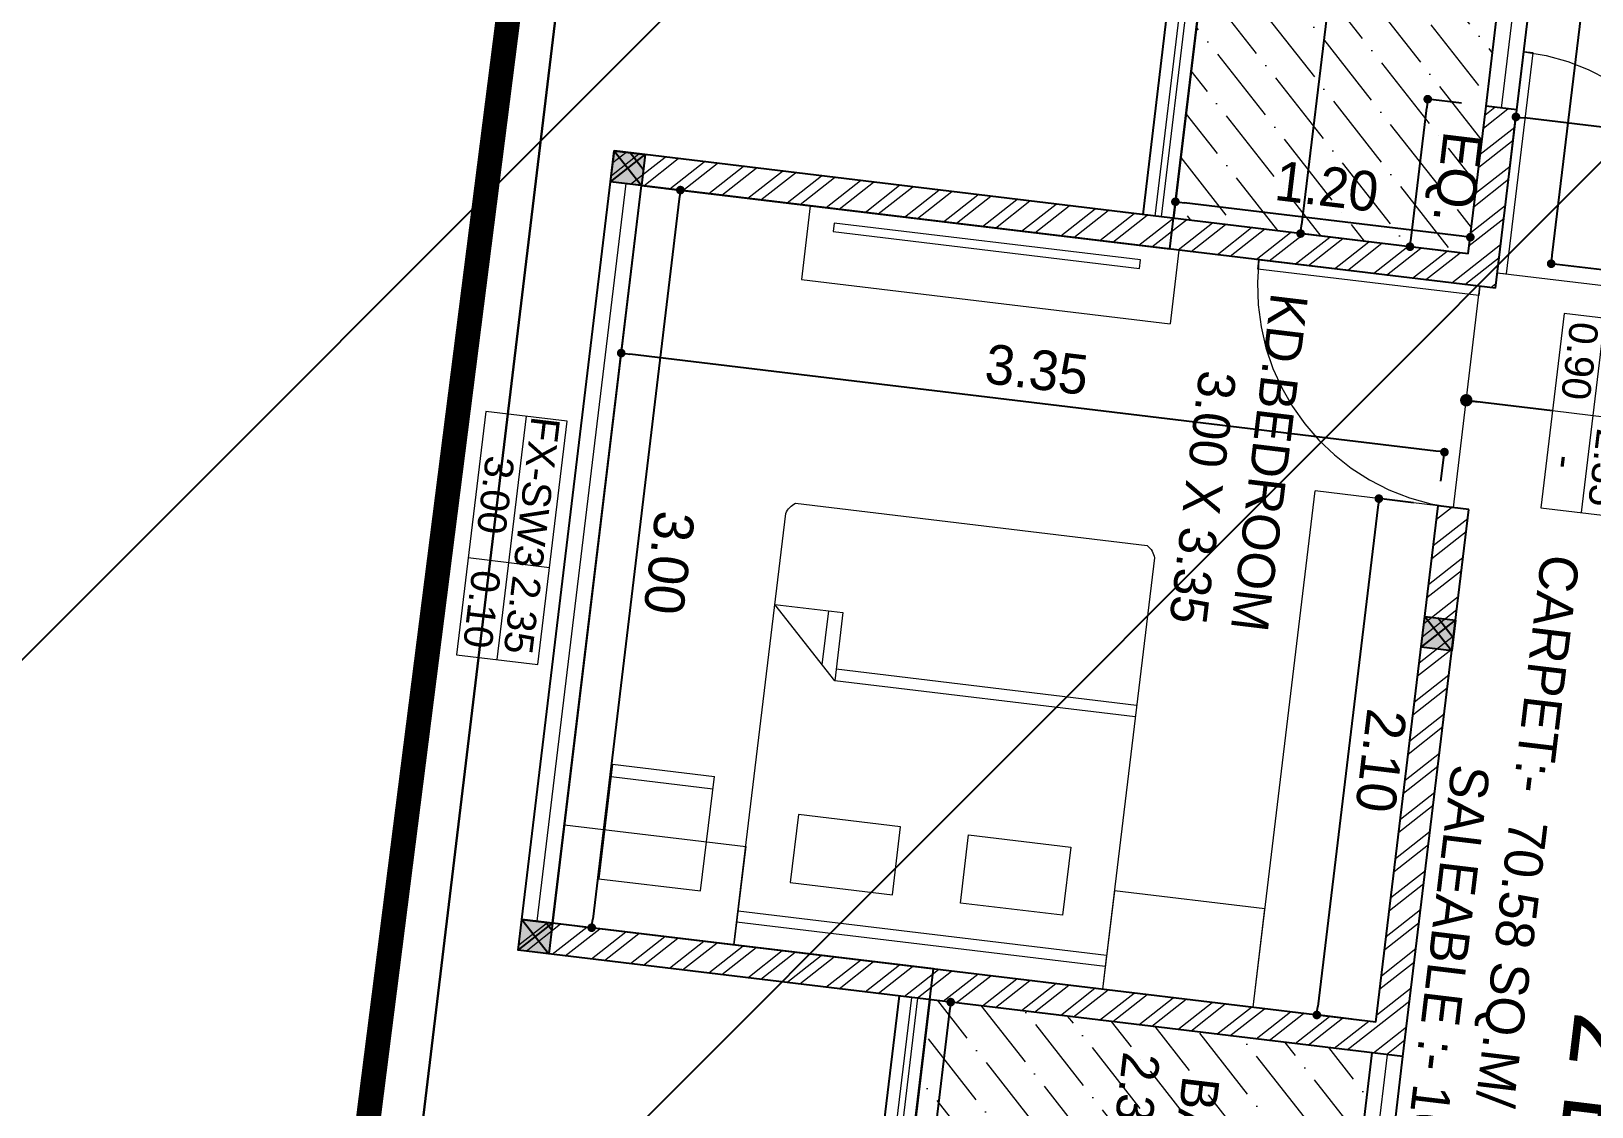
# Model space of a CAD drawing. Header units: metres. Extents: x 494 to 1845, y -666 to 1061.
# Drawn here: x 1753.4922 to 1753.7231, y 285.2574 to 285.4165 of the extents above; entities that cross this region are included whole.
import ezdxf
from ezdxf.enums import TextEntityAlignment as Align

# ---------------------------------------------------------------- set-up
doc = ezdxf.new("R2010")
doc.units = ezdxf.units.M
doc.header["$MEASUREMENT"] = 0
doc.linetypes.add('1', pattern=[0])
doc.linetypes.add('ACAD_ISO02W100', pattern=[15, 12, -3])
doc.layers.get('Defpoints').update_dxf_attribs({"color": 12})
for name, color, linetype in [('A-AREA', 1, 'Continuous'), ('COLUMN', 1, 'Continuous'), ('PLOT - SURVEY', 1, '1'), ('VDA-TEXT', 250, '1'), ('VDA-WALL BELOW', 8, 'Continuous'), ('VDA_ROOF', 250, 'Continuous'), ('WALL', 250, 'Continuous')]:
    doc.layers.add(name, color=color, linetype=linetype)
for name, color, linetype, lineweight in [('A-Wall Hatch', 8, 'Continuous', 9), ('DIMENSION', 8, 'Continuous', 5), ('VDA-DOOR', 23, 'Continuous', 5), ('VDA-DW TAGS', 4, 'Continuous', 9), ('VDA-FURNITURE', 8, 'Continuous', 13), ('VDA-HATCH', 8, 'Continuous', 9), ('VDA-RAILING', 25, 'Continuous', 5), ('VDA-SLIDING DOOR', 4, 'Continuous', 9), ('VDA-WALL', 250, 'Continuous', 25), ('VDA_FURNITURE', 8, 'Continuous', 13)]:
    doc.layers.add(name, color=color, linetype=linetype, lineweight=lineweight)
doc.styles.add('arial', font='arial.ttf', dxfattribs={"height": 0.3})
doc.styles.add('RS', font='GOTHIC.TTF')
doc.styles.get("Standard").update_dxf_attribs({"font": 'arial.ttf'})
doc.dimstyles.new('SMALL-1', dxfattribs={"dimtxt": 0.16, "dimasz": 0.035, "dimexe": 0, "dimexo": 0.1, "dimgap": 0.05, "dimtad": 1, "dimzin": 0, "dimdsep": 46, "dimtxsty": 'RS', "dimblk": 'DOT', "dimcen": 2.5, "dimclrd": 256, "dimclre": 256, "dimclrt": 5, "dimadec": 0, "dimazin": 0, "dimtfac": 1, "dimtdec": 3, "dimtofl": 0, "dimtmove": 0, "dimatfit": 3, "dimfxl": 0, "dimtolj": 1, "dimtzin": 0, "dimarcsym": 0})
pattern_1 = [(45, (1152.758408798573, 282.9493043231583), (-0.1104854345604985, 0.1104854345604985), [])]

# ---------------------------------------------------------------- blocks, each defined once
blk = doc.blocks.new('6555kkm')
at = {"lineweight": 30}
h = blk.add_hatch(color=5, dxfattribs=at)
h.dxf.hatch_style = 1
h.paths.add_polyline_path([(1152.883408798573, 282.9493043231583), (1152.758408798573, 282.9493043231583), (1152.758408798573, 283.0743043231584), (1152.883408798573, 283.0743043231584)])
h = blk.add_hatch()
h.set_pattern_fill('ANSI31', color=5, scale=1.250000000001137)
h.set_pattern_definition(pattern_1)
h.paths.add_polyline_path([(1152.758408798573, 283.0743043231584), (1152.883408798573, 283.0743043231584), (1152.883408798573, 282.9493043231583), (1152.758408798573, 282.9493043231583)])
h = blk.add_hatch()
h.set_pattern_fill('ANSI31', color=5, scale=1.250000000001137)
h.set_pattern_definition(pattern_1)
h.paths.add_polyline_path([(1152.758408798573, 283.0743043231584), (1152.883408798573, 283.0743043231584), (1152.883408798573, 282.9493043231583), (1152.758408798573, 282.9493043231583)])
at = {"layer": 'COLUMN', "color": 5, "lineweight": 25}
for p, q in [((1152.758408798573, 282.9493043231583), (1152.883408798573, 283.0743043231584)), ((1152.883408798573, 282.9493043231583), (1152.758408798573, 283.0743043231584))]:
    blk.add_line(p, q, dxfattribs=at)
blk.add_lwpolyline([(1152.758408798573, 283.0743043231584), (1152.883408798573, 283.0743043231584), (1152.883408798573, 282.9493043231583), (1152.758408798573, 282.9493043231583)], close=True, dxfattribs=at)
blk = doc.blocks.new('zw$417C')
at = {"layer": 'COLUMN', "color": 8, "lineweight": 30}
for p in [(-1107.771030042976, -279.4117172354885, 9.3148006903752e-06), (-1109.246034684686, -282.8868043231284), (-1106.120678797663, -282.8868043231282)]:
    blk.add_blockref('6555kkm', p, dxfattribs=at)
blk = doc.blocks.new('DFSDFASDFASD')
at = {"layer": 'VDA_ROOF', "color": 5, "lineweight": 30, "ltscale": 4}
blk.add_lwpolyline([(43.72001114071099, 7.876165156727097), (16.86561930178232, 4.449999999999932), (-16.84999999999991, 4.449999999999932), (-16.84999999999991, -6.375000000000114), (7.450000000000273, -6.375000000000114), (7.450000000000273, -7.275000000000091), (43.72001114071099, -7.275000000000091), (43.72001114071099, -3.799912912925208), (45.04501133847248, -3.799912912896389), (45.04501133847248, 0.8250953790992526), (43.72001114071099, 0.8250953790992526)], close=True, dxfattribs=at)
blk = doc.blocks.new('zw$DE63')
at = {"layer": 'VDA-FURNITURE', "extrusion": (-1.507989483803639e-06, 1.204778851980319e-06, 0.9999999999981374)}
for p, q in [((0, 1.465385175775737), (1.737475395202637e-05, 0.03461594507098198)), ((1.799999579787254, 1.500022419262677), (0.04615342523902655, 1.500001120846719)), ((0.6923106350004673, 1.223085890640505), (0.4153841948136687, 1.500005604699254)), ((0.4153841948136687, 1.500005604699254), (0.4153875578194857, 1.223082527751103)), ((1.799999579787254, 1.500022419262677), (1.661538041196764, 1.500020737759769)), ((1.661538041196764, 1.500020737759769), (1.661556256935, 2.073787618428469e-05)), ((1.707710103131831, 2.129829954355955e-05), (1.707691887393594, 1.500021298183128)), ((1.800017794594169, 2.241926267743111e-05), (1.799999579787254, 1.500022419262677)), ((1.800017794594169, 2.241926267743111e-05), (1.799999579787254, 1.500022419262677)), ((0.6346176266670227, 1.280777497799136), (0.4153868574649096, 1.280774835497141)), ((1.246155807748437, 1.303861847263761), (1.523078884929419, 1.303865210153162)), ((1.246160851791501, 0.8884772319579497), (1.246155807748437, 1.303861847263761)), ((1.523078884929419, 1.303865210153162), (1.523083928972483, 0.8884805948473513)), ((0.4153875578194857, 1.223082527751103), (0.6923106350004673, 1.223085890640505)), ((0.646171641536057, 8.407281711697578e-06), (0.646156788803637, 1.223085330217145)), ((0.6923254877328873, 8.967705070972443e-06), (0.6923106350004673, 1.223085890640505)), ((1.523083928972483, 0.8884805948473513), (1.246160851791501, 0.8884772319579497)), ((1.5230872919783, 0.6115575178992003), (1.246164214797318, 0.6115541550097987)), ((1.246164214797318, 0.6115541550097987), (1.246169258840382, 0.1961695397039875)), ((1.523092336021364, 0.1961729025933892), (1.5230872919783, 0.6115575178992003)), ((1.246169258840382, 0.1961695397039875), (1.523092336021364, 0.1961729025933892)), ((0.04617164097726345, 1.120963133871555e-06), (1.800017794594169, 2.241926267743111e-05)), ((1.661556256935, 2.073787618428469e-05), (1.800017794594169, 2.241926267743111e-05))]:
    blk.add_line(p, q, dxfattribs=at)
at = {"layer": 'VDA-FURNITURE'}
for centre, start, end in [((0.0650025608483702, 1.426793432219711), 104.438611504063, 149.3025759873148), ((0.0650025608483702, 0.07320768862700788), 210.6974240127036, 255.5613884959456)]:
    blk.add_arc(centre, 0.07559534104429093, start, end, dxfattribs=at)
blk = doc.blocks.new('DFV')
at = {"layer": 'VDA_FURNITURE'}
for p, q in [((164.9829837693537, 153.5324947516458), (164.9828625957156, 153.0667231603841)), ((164.9829837694301, 153.5324947516458), (165.3970029616461, 153.5323870416398)), ((165.3968817879353, 153.0666154504254), (165.3970029616461, 153.5323870416398)), ((165.3969894979086, 153.4806346426051), (164.9829703056998, 153.4807423525929)), ((164.9828625957156, 153.0667231603841), (165.3968817879353, 153.0666154504254))]:
    blk.add_line(p, q, dxfattribs=at)
blk = doc.blocks.new('_Dot')
at = {"color": 0, "linetype": 'ByBlock', "lineweight": -2}
blk.add_line((-0.5, 0), (-1, 0), dxfattribs=at)
at = {"color": 0, "linetype": 'ByBlock', "const_width": 0.5}
blk.add_lwpolyline([(-0.25, 0, 1), (0.25, 0, 1)], format="xyb", close=True, dxfattribs=at)
blk = doc.blocks.new('*D412')
at = {"layer": 'Defpoints', "color": 0, "transparency": 16777216}
for p in [(1.81503673610132, -1.580828684596781), (1.243526508736977, -5.355828684596759), (1.81503673610132, -5.355828684596759)]:
    blk.add_point(p, dxfattribs=at)
at = {"layer": 'DIMENSION', "lineweight": -2, "transparency": 16777216}
for p, q in [((1.543526508736977, -1.580828684596781), (1.243526508736977, -1.580828684596781)), ((1.243526508736977, -1.615828684596781), (1.243526508736977, -5.320828684596759)), ((1.543526508736977, -5.355828684596759), (1.243526508736977, -5.355828684596759))]:
    blk.add_line(p, q, dxfattribs=at)
at = {"layer": 'DIMENSION', "lineweight": -2, "transparency": 16777216, "xscale": 0.035, "yscale": 0.035, "zscale": 0.035}
for p, rotation in [((1.243526508736977, -1.580828684596781), 90), ((1.243526508736977, -5.355828684596759), 270)]:
    blk.add_blockref('_Dot', p, dxfattribs=dict(at, rotation=rotation))
at = {"layer": 'DIMENSION', "color": 5, "transparency": 16777216, "insert": (1.109502035589458, -3.46832868459677), "char_height": 0.16, "attachment_point": 5, "rotation": 90, "style": 'RS'}
blk.add_mtext('\\A1;3.78', dxfattribs=at)
blk = doc.blocks.new('*D413')
at = {"layer": 'Defpoints', "color": 0, "transparency": 16777216}
for p in [(-1.184967718885446, -4.455865128584321), (1.81503673610132, -4.455828684596781), (-1.184967718885446, -5.143579534033279)]:
    blk.add_point(p, dxfattribs=at)
at = {"layer": 'DIMENSION', "lineweight": -2, "transparency": 16777216}
for p, q in [((-1.184967718885446, -4.843579534033279), (-1.184967718885446, -5.143579534033279)), ((1.81503673610132, -4.843579534033279), (1.81503673610132, -5.143579534033279)), ((1.78003673610132, -5.143579534033279), (-1.149967718885446, -5.143579534033279))]:
    blk.add_line(p, q, dxfattribs=at)
at = {"layer": 'DIMENSION', "lineweight": -2, "transparency": 16777216, "xscale": 0.035, "yscale": 0.035, "zscale": 0.035, "rotation": 180}
blk.add_blockref('_Dot', (-1.184967718885446, -5.143579534033279), dxfattribs=at)
at = {"layer": 'DIMENSION', "lineweight": -2, "transparency": 16777216, "xscale": 0.035, "yscale": 0.035, "zscale": 0.035}
blk.add_blockref('_Dot', (1.81503673610132, -5.143579534033279), dxfattribs=at)
at = {"layer": 'DIMENSION', "color": 5, "transparency": 16777216, "insert": (0.3150345086079369, -5.00955506088576), "char_height": 0.16, "attachment_point": 5, "style": 'RS'}
blk.add_mtext('\\A1;3.00', dxfattribs=at)
blk = doc.blocks.new('0.9M D')
at = {"layer": 'VDA-DOOR'}
for p, q in [((1526.478352412193, 311.0275015007031), (1526.478352412193, 311.9268346103166)), ((1526.478352412193, 311.9268346103166), (1526.516324254587, 311.9268346103166)), ((1526.516324254587, 311.9268346103166), (1526.516324254587, 311.0275015007031)), ((1526.516324254587, 311.0275015007031), (1526.478352412193, 311.0275015007031))]:
    blk.add_line(p, q, dxfattribs=at)
at = {"layer": 'VDA-DOOR', "linetype": 'ACAD_ISO02W100', "ltscale": 0.01}
blk.add_arc((1526.478352412193, 311.9275017478761), 0.9000002472622035, 270, 359.9575286925724, dxfattribs=at)
blk = doc.blocks.new('*D421')
at = {"layer": 'Defpoints', "color": 0, "transparency": 16777216}
for p in [(1.215036736101319, -5.480828684596759), (1.81503673610132, -5.480828684596759), (1.215036736101319, -5.718193661676764)]:
    blk.add_point(p, dxfattribs=at)
at = {"layer": 'DIMENSION', "lineweight": -2, "transparency": 16777216}
for p, q in [((1.215036736101319, -5.580828684596758), (1.215036736101319, -5.718193661676764)), ((1.81503673610132, -5.580828684596758), (1.81503673610132, -5.718193661676764)), ((1.78003673610132, -5.718193661676764), (1.250036736101319, -5.718193661676764))]:
    blk.add_line(p, q, dxfattribs=at)
at = {"layer": 'DIMENSION', "lineweight": -2, "transparency": 16777216, "xscale": 0.035, "yscale": 0.035, "zscale": 0.035, "rotation": 180}
blk.add_blockref('_Dot', (1.215036736101319, -5.718193661676764), dxfattribs=at)
at = {"layer": 'DIMENSION', "lineweight": -2, "transparency": 16777216, "xscale": 0.035, "yscale": 0.035, "zscale": 0.035}
blk.add_blockref('_Dot', (1.81503673610132, -5.718193661676764), dxfattribs=at)
at = {"layer": 'DIMENSION', "color": 5, "transparency": 16777216, "insert": (1.51503673610132, -5.579872791520408), "char_height": 0.16, "attachment_point": 5, "style": 'RS'}
blk.add_mtext('\\A1;EQ.', dxfattribs=at)
blk = doc.blocks.new('*D422')
at = {"layer": 'Defpoints', "color": 0, "transparency": 16777216}
for p in [(-1.18496326389868, -5.480828684596759), (1.81503673610132, -5.480828684596759), (1.81503673610132, -6.163456224017978)]:
    blk.add_point(p, dxfattribs=at)
at = {"layer": 'DIMENSION', "lineweight": -2, "transparency": 16777216}
for p, q in [((-1.18496326389868, -5.863456224017978), (-1.18496326389868, -6.163456224017978)), ((1.81503673610132, -5.863456224017978), (1.81503673610132, -6.163456224017978)), ((-1.149963263898681, -6.163456224017978), (1.78003673610132, -6.163456224017978))]:
    blk.add_line(p, q, dxfattribs=at)
at = {"layer": 'DIMENSION', "lineweight": -2, "transparency": 16777216, "xscale": 0.035, "yscale": 0.035, "zscale": 0.035, "rotation": 180}
blk.add_blockref('_Dot', (-1.18496326389868, -6.163456224017978), dxfattribs=at)
at = {"layer": 'DIMENSION', "lineweight": -2, "transparency": 16777216, "xscale": 0.035, "yscale": 0.035, "zscale": 0.035}
blk.add_blockref('_Dot', (1.81503673610132, -6.163456224017978), dxfattribs=at)
at = {"layer": 'DIMENSION', "color": 5, "transparency": 16777216, "insert": (0.3150367361013195, -6.029431750870459), "char_height": 0.16, "attachment_point": 5, "style": 'RS'}
blk.add_mtext('\\A1;3.00', dxfattribs=at)
blk = doc.blocks.new('*D423')
at = {"layer": 'Defpoints', "color": 0, "transparency": 16777216}
for p in [(1.81503673610132, -5.480828684596759), (1.747930680508944, -6.680828684596747), (1.81503673610132, -6.680828684596747)]:
    blk.add_point(p, dxfattribs=at)
at = {"layer": 'DIMENSION', "lineweight": -2, "transparency": 16777216}
for p, q in [((1.747930680508944, -5.480828684596759), (1.747930680508944, -5.480828684596759)), ((1.747930680508944, -5.515828684596759), (1.747930680508944, -6.645828684596747)), ((1.747930680508944, -6.680828684596747), (1.747930680508944, -6.680828684596747))]:
    blk.add_line(p, q, dxfattribs=at)
at = {"layer": 'DIMENSION', "lineweight": -2, "transparency": 16777216, "xscale": 0.035, "yscale": 0.035, "zscale": 0.035}
for p, rotation in [((1.747930680508944, -5.480828684596759), 90), ((1.747930680508944, -6.680828684596747), 270)]:
    blk.add_blockref('_Dot', p, dxfattribs=dict(at, rotation=rotation))
at = {"layer": 'DIMENSION', "color": 5, "transparency": 16777216, "insert": (1.613906207361425, -6.080828684596753), "char_height": 0.16, "attachment_point": 5, "rotation": 90, "style": 'RS'}
blk.add_mtext('\\A1;1.20', dxfattribs=at)
blk = doc.blocks.new('*D425')
at = {"layer": 'Defpoints', "color": 0, "transparency": 16777216}
for p in [(4.940019178982766, -8.67213213459172), (1.94003673610132, -8.830828684596781), (4.940019178982766, -8.830957452219423)]:
    blk.add_point(p, dxfattribs=at)
at = {"layer": 'DIMENSION', "lineweight": -2, "transparency": 16777216}
for p, q in [((1.94003673610132, -8.730828684596782), (1.94003673610132, -8.67213213459172)), ((1.975036736101319, -8.67213213459172), (4.905019178982766, -8.67213213459172)), ((4.940019178982766, -8.730957452219423), (4.940019178982766, -8.67213213459172))]:
    blk.add_line(p, q, dxfattribs=at)
at = {"layer": 'DIMENSION', "lineweight": -2, "transparency": 16777216, "xscale": 0.035, "yscale": 0.035, "zscale": 0.035, "rotation": 180}
blk.add_blockref('_Dot', (1.94003673610132, -8.67213213459172), dxfattribs=at)
at = {"layer": 'DIMENSION', "lineweight": -2, "transparency": 16777216, "xscale": 0.035, "yscale": 0.035, "zscale": 0.035}
blk.add_blockref('_Dot', (4.940019178982766, -8.67213213459172), dxfattribs=at)
at = {"layer": 'DIMENSION', "color": 5, "transparency": 16777216, "insert": (3.440027957542043, -8.5381076614442), "char_height": 0.16, "attachment_point": 5, "style": 'RS'}
blk.add_mtext('\\A1;3.00', dxfattribs=at)
blk = doc.blocks.new('*D426')
at = {"layer": 'Defpoints', "color": 0, "transparency": 16777216}
for p in [(2.840036735527974, -5.480843098941818), (4.94003673610132, -5.480843098941818), (4.94003673610132, -5.721494828550931)]:
    blk.add_point(p, dxfattribs=at)
at = {"layer": 'DIMENSION', "lineweight": -2, "transparency": 16777216}
for p, q in [((2.840036735527974, -5.580843098941818), (2.840036735527974, -5.721494828550931)), ((4.94003673610132, -5.580843098941818), (4.94003673610132, -5.721494828550931)), ((2.875036735527974, -5.721494828550931), (4.905036736101319, -5.721494828550931))]:
    blk.add_line(p, q, dxfattribs=at)
at = {"layer": 'DIMENSION', "lineweight": -2, "transparency": 16777216, "xscale": 0.035, "yscale": 0.035, "zscale": 0.035, "rotation": 180}
blk.add_blockref('_Dot', (2.840036735527974, -5.721494828550931), dxfattribs=at)
at = {"layer": 'DIMENSION', "lineweight": -2, "transparency": 16777216, "xscale": 0.035, "yscale": 0.035, "zscale": 0.035}
blk.add_blockref('_Dot', (4.94003673610132, -5.721494828550931), dxfattribs=at)
at = {"layer": 'DIMENSION', "color": 5, "transparency": 16777216, "insert": (3.890036735814647, -5.587470355403412), "char_height": 0.16, "attachment_point": 5, "style": 'RS'}
blk.add_mtext('\\A1;2.10', dxfattribs=at)
blk = doc.blocks.new('*D427')
at = {"layer": 'Defpoints', "color": 0, "transparency": 16777216}
for p in [(2.84003673610141, -5.480828684596759), (2.621980084831876, -8.830828684596781), (2.84003673610141, -8.830828684596781)]:
    blk.add_point(p, dxfattribs=at)
at = {"layer": 'DIMENSION', "lineweight": -2, "transparency": 16777216}
for p, q in [((2.74003673610141, -5.480828684596759), (2.621980084831876, -5.480828684596759)), ((2.621980084831876, -5.515828684596759), (2.621980084831876, -8.795828684596781)), ((2.74003673610141, -8.830828684596781), (2.621980084831876, -8.830828684596781))]:
    blk.add_line(p, q, dxfattribs=at)
at = {"layer": 'DIMENSION', "lineweight": -2, "transparency": 16777216, "xscale": 0.035, "yscale": 0.035, "zscale": 0.035}
for p, rotation in [((2.621980084831876, -5.480828684596759), 90), ((2.621980084831876, -8.830828684596781), 270)]:
    blk.add_blockref('_Dot', p, dxfattribs=dict(at, rotation=rotation))
at = {"layer": 'DIMENSION', "color": 5, "transparency": 16777216, "insert": (2.487955611684357, -7.15582868459677), "char_height": 0.16, "attachment_point": 5, "rotation": 90, "style": 'RS'}
blk.add_mtext('\\A1;3.35', dxfattribs=at)
blk = doc.blocks.new('*D428')
at = {"layer": 'Defpoints', "color": 0, "transparency": 16777216}
for p in [(7.365036736101274, -7.196237975733482), (5.06503673610132, -7.28082868459677), (7.365036736101274, -7.28082868459677)]:
    blk.add_point(p, dxfattribs=at)
at = {"layer": 'DIMENSION', "lineweight": -2, "transparency": 16777216}
for p, q in [((5.06503673610132, -7.196237975733482), (5.06503673610132, -7.196237975733482)), ((5.10003673610132, -7.196237975733482), (7.330036736101274, -7.196237975733482)), ((7.365036736101274, -7.196237975733482), (7.365036736101274, -7.196237975733482))]:
    blk.add_line(p, q, dxfattribs=at)
at = {"layer": 'DIMENSION', "lineweight": -2, "transparency": 16777216, "xscale": 0.035, "yscale": 0.035, "zscale": 0.035, "rotation": 180}
blk.add_blockref('_Dot', (5.06503673610132, -7.196237975733482), dxfattribs=at)
at = {"layer": 'DIMENSION', "lineweight": -2, "transparency": 16777216, "xscale": 0.035, "yscale": 0.035, "zscale": 0.035}
blk.add_blockref('_Dot', (7.365036736101274, -7.196237975733482), dxfattribs=at)
at = {"layer": 'DIMENSION', "color": 5, "transparency": 16777216, "insert": (6.215036736101297, -7.062213502585963), "char_height": 0.16, "attachment_point": 5, "style": 'RS'}
blk.add_mtext('\\A1;2.30', dxfattribs=at)
blk = doc.blocks.new('FX SW3')
at = {"layer": 'VDA-DW TAGS'}
for p, q in [((1527.985930504444, 314.01549259741), (1527.985930504444, 314.3463671871402)), ((1528.380670708196, 314.1809298922751), (1527.391058199413, 314.1809298922751))]:
    blk.add_line(p, q, dxfattribs=at)
blk.add_lwpolyline([(1528.380670708196, 314.3463671871402), (1527.391058199413, 314.3463671871402), (1527.391058199413, 314.01549259741), (1528.380670708196, 314.01549259741)], close=True, dxfattribs=at)
at = {"layer": 'VDA-DW TAGS', "char_height": 0.1159809851405905, "attachment_point": 8, "style": 'arial'}
for s, insert, width in [('FX-SW3', (1527.691298028591, 314.2004444817844), 0.2822932409837917), ('2.35', (1528.19004689723, 314.2015913116672), 0.2822932409837917), ('3.00', (1527.721995193992, 314.0361540168021), 0.275840167237977), ('0.10', (1528.186144746148, 314.0361540168021), 0.3661736348513708)]:
    blk.add_mtext(s, dxfattribs=dict(at, insert=insert, width=width))
blk = doc.blocks.new('D2 F')
at = {"layer": 'VDA-DW TAGS'}
for p, q in [((1526.931973292432, 317.9785229997766), (1526.931973292432, 318.3093975895068)), ((1527.326713496184, 318.1439602946417), (1526.536973292432, 318.1439602946417))]:
    blk.add_line(p, q, dxfattribs=at)
blk.add_lwpolyline([(1527.326713496184, 318.3093975895068), (1526.536973292432, 318.3093975895068), (1526.536973292432, 317.9785229997766), (1527.326713496184, 317.9785229997766)], close=True, dxfattribs=at)
at = {"layer": 'VDA-DW TAGS', "char_height": 0.1159809851405905, "attachment_point": 8, "style": 'arial'}
for s, insert, width in [('D2', (1526.729266800857, 318.1646217140338), 0.2822932409837917), ('2.35', (1527.136089685218, 318.1646217140338), 0.2822932409837917), ('0.90', (1526.719750490626, 318.0048427286442), 0.275840167237977), ('-', (1527.132187534136, 317.9991844191687), 0.3661736348513708)]:
    blk.add_mtext(s, dxfattribs=dict(at, insert=insert, width=width))
blk = doc.blocks.new('AFDADSFADSF')
at = {"layer": 'A-Wall Hatch', "ltscale": 0.1}
h = blk.add_hatch(dxfattribs=at)
h.set_pattern_fill('ANSI32', color=256, scale=0.3, angle=270)
h.set_pattern_definition([(315, (5.06503673610132, -8.955828684596781), (0.07954951288348662, 0.07954951288348659), []), (315, (5.06503673610132, -9.008861693096776), (0.07954951288348662, 0.07954951288348659), [])])
h.paths.add_polyline_path([(3.290036736101229, 0.6441713154032414), (3.415036736101229, 0.6441713154032414), (3.415036736101229, 1.544171315403275), (6.765036736101365, 1.544171315403275), (6.765036736101365, -1.880828684596736), (5.515036736101365, -1.880828684596736), (5.515036736101365, -2.005828684596736), (7.240036736101274, -2.005828684596736), (7.240036736101274, -1.880828684596736), (6.890036736101365, -1.880828684596736), (6.890036736101365, -0.5308286845967132), (7.240036736101274, -0.5308286845967132), (7.240036736101274, -0.4058286845967132), (6.890036736101365, -0.4058286845967132), (6.890036736101365, 1.669171315403275), (3.290036736101229, 1.669171315403275)])
h.paths.add_polyline_path([(-1.30996326389868, -6.805828684596747), (-1.18496326389868, -6.805828684596747), (-1.184963263898683, 0.9441713154031959), (0.1650367361012286, 0.9441713154031959), (0.1650367361012286, -0.005828684596792755), (0.2900367361012286, -0.005828684596792755), (0.2900367361012286, 1.069171315403196), (-1.30996326389868, 1.069171315403196)])
h.paths.add_polyline_path([(-0.4349632638986805, -1.580828684596781), (1.81503673610132, -1.580828684596781), (1.81503673610132, -4.455828684596781), (1.94003673610132, -4.455828684596781), (1.94003673610132, -1.580828684596781), (2.31503673610132, -1.580828684596781), (2.31503673610132, -1.455828684596781), (0.2900367361012286, -1.455828684596781), (0.2900367361012286, -0.6058286845968155), (0.1650367361012286, -0.6058286845968155), (0.1650367361012286, -1.455828684596781), (-0.4349632638986805, -1.455828684596781)])
h.paths.add_polyline_path([(2.84003673610141, -5.480828684596759), (4.94003673610132, -5.480828684596759), (4.94003673610132, -8.955828684596781), (5.06503673610132, -8.955828684596781), (5.06503673610132, -5.355828684596759), (2.84003673610141, -5.355828684596759)])
h.paths.add_polyline_path([(7.365036736101274, -5.480828684596759), (7.365036736101274, -7.40582868459677), (7.490036736101274, -7.40582868459677), (7.490036736101274, -5.480828684596759), (8.365036736101274, -5.480828684596759), (8.365036736101274, -0.4058286845967132), (8.240036736101274, -0.4058286845967132), (8.240036736101274, -5.355828684596759), (7.365036736101274, -5.355828684596759)])
h.paths.add_polyline_path([(2.915036736101229, -1.580689237993226), (2.915036736101229, -1.455828684596781), (3.290036736101229, -1.455828684596781), (3.290036736101229, -0.5558286845968041), (3.415036736101229, -0.5558286845968041), (3.415036736101229, -1.455828684596781), (4.31503673610132, -1.455828684596781), (4.31503673610132, -2.005828684596793), (4.19003673610132, -2.005828684596793), (4.19003673610132, -1.580828684596781), (3.415036736101229, -1.580828684596781), (3.415036736101229, -4.455828684596781), (3.290036736101229, -4.455828684596781), (3.290036736101229, -3.65582868459677), (2.69003673610132, -3.65582868459677), (2.69003673610132, -3.53082868459677), (3.290036736101229, -3.53082868459677), (3.290036736101229, -1.580828684596781), (2.920939464753019, -1.580828684596781), (2.920939464753019, -1.580689237993226)])
h.paths.add_polyline_path([(1.215036736101319, -5.480828684596759), (1.81503673610132, -5.480828684596759), (1.81503673610132, -8.955828684596781), (1.94003673610132, -8.955828684596781), (1.94003673610132, -5.355828684596759), (1.215036736101319, -5.355828684596759)])
h.paths.add_polyline_path([(-1.18496326389868, -5.480828684596759), (-1.18496326389868, -5.355828684596759), (-0.5849632638986805, -5.355828684596759), (-0.5849632638986805, -5.480828684596759)])
h.paths.add_polyline_path([(6.865036736101274, -5.480828684596759), (6.865036736101274, -5.355828684596759), (7.365036736101274, -5.355828684596759), (7.365036736101274, -5.480828684596759)])
at = {"layer": 'VDA-HATCH'}
h = blk.add_hatch(dxfattribs=at)
h.set_pattern_fill('ANSI36', color=43)
h.set_pattern_definition([(45, (-42512.66197753247, 14913.07376879092), (0.06629126073623882, 0.2430679560328759), [0.3125, -0.0625, 0, -0.0625])])
h.paths.add_polyline_path([(5.06503673610132, -7.28082868459677), (7.365036736101274, -7.28082868459677), (7.365036736101274, -5.480828684596759), (5.06503673610132, -5.480828684596759)])
h.paths.add_polyline_path([(-1.18496326389868, -6.680828684596747), (1.81503673610132, -6.680828684596747), (1.81503673610132, -5.480828684596759), (-1.18496326389868, -5.480828684596759)])
h.paths.add_polyline_path([(4.31503673610132, -1.455828684596781), (3.415036736101229, -1.455828684596781), (3.415036736101229, 1.544171315403275), (4.31503673610132, 1.544171315403275)])
at = {"layer": 'A-AREA'}
blk.add_lwpolyline([(-1.18496326389868, 0.9441713154031959), (0.1650367361012286, 0.9441713154031959), (0.1650362508371472, -1.580842047889746), (3.415036736101229, -1.580842047889746), (3.415036736101229, 1.544171315403275), (6.765036736101365, 1.544171315403275), (6.765036736101365, -0.5308286845967132), (7.240036736101274, -0.5308286845967132), (7.240036736101274, -0.4058286845967132), (8.240036736101274, -0.4058286845967132), (8.240036736101274, -5.355828684596759), (7.365036736101274, -5.355828684596759), (7.365036736101274, -7.28082868459677), (4.94003673610132, -7.28082868459677), (4.940036743503015, -8.830957452219366), (1.94003673610132, -8.830828684596781), (1.94003673610132, -6.680828684596747), (-1.18496326389868, -6.680828684596747), (-1.18496326389868, 0.9441713154031959)], dxfattribs=at)
at = {"layer": 'VDA-DOOR'}
for p, q in [((1.877536736400998, -5.355828684596759), (1.877536736400998, -4.455828684596781)), ((2.84003673610141, -5.418328684596759), (1.94003673610132, -5.418328684596759))]:
    blk.add_line(p, q, dxfattribs=at)
at = {"layer": 'VDA-FURNITURE'}
for p, q in [((2.840036735527974, -5.480843098941818), (2.840039758943021, -5.980843098930904)), ((4.940039759501815, -5.98083040058043), (2.840039758943021, -5.980843098930904)), ((1.940032831436838, -6.643356261722488), (2.240032831439748, -6.643356259979896)), ((2.24003284014907, -8.143356259979896), (2.240032831439748, -6.643356259979896)), ((1.940032840146159, -8.143356261722488), (2.24003284014907, -8.143356259979896))]:
    blk.add_line(p, q, dxfattribs=at)
for points in [[(4.540031252145127, -6.59333804337291), (4.94003125182644, -6.593338041462971), (4.940030718993512, -5.98083040058043), (4.540030719312199, -5.980830402490369)], [(1.997911378362915, -8.03892194168509), (2.032559105522523, -8.03892194152138), (2.032559099578066, -6.793053038671474), (1.997911372418457, -6.793053038835183)], [(4.540031259304669, -8.093372046207492), (4.940031258985982, -8.093372044297553), (4.940019178982766, -8.830957452219423), (4.540019179301453, -8.830957454129361)]]:
    blk.add_lwpolyline(points, close=True, dxfattribs=at)
at = {"layer": 'VDA-RAILING'}
for p, q in [((-1.18496326389868, -6.730828684596759), (1.81503673610132, -6.730828684596759)), ((-1.18496326389868, -6.755828684596736), (1.81503673610132, -6.755828684596736)), ((5.06503673610132, -7.330828684596781), (7.365036736101274, -7.330828684596781)), ((5.06503673610132, -7.355828684596759), (7.365036736101274, -7.355828684596759))]:
    blk.add_line(p, q, dxfattribs=at)
at = {"layer": 'VDA-SLIDING DOOR'}
for p, q in [((1.215036736101319, -5.418328684596759), (-0.5849632638986805, -5.418328684596759)), ((6.865036736101274, -5.418328684596759), (5.06503673610132, -5.418328684596759)), ((4.94003673610132, -8.893328684596781), (1.94003673610132, -8.893328684596781))]:
    blk.add_line(p, q, dxfattribs=at)
at = {"layer": 'VDA-WALL'}
for p, q in [((1.94003673610132, -5.355828684596759), (1.215036736101319, -5.355828684596759)), ((1.215036736101319, -5.355828684596759), (1.215036736101319, -5.480828684596759)), ((1.94003673610132, -5.355828684596759), (1.94003673610132, -8.955828684596781)), ((5.06503673610132, -5.355828684596759), (2.84003673610141, -5.355828684596759)), ((2.84003673610141, -5.355828684596759), (2.84003673610141, -5.480828684596759)), ((5.06503673610132, -5.355828684596759), (5.06503673610132, -8.955828684596781)), ((1.81503673610132, -5.480828684596759), (1.215036736101319, -5.480828684596759)), ((1.81503673610132, -5.480828684596759), (1.81503673610132, -8.955828684596781)), ((4.94003673610132, -5.480828684596759), (2.84003673610141, -5.480828684596759)), ((4.94003673610132, -5.480828684596759), (4.94003673610132, -8.955828684596781)), ((1.94003673610132, -8.955828684596781), (1.81503673610132, -8.955828684596781)), ((5.06503673610132, -8.955828684596781), (4.94003673610132, -8.955828684596781))]:
    blk.add_line(p, q, dxfattribs=at)
at = {"layer": 'VDA-WALL BELOW'}
for p, q in [((1.215036736101319, -5.355828684596759), (-0.5849632638986805, -5.355828684596759)), ((6.865036736101274, -5.355828684596759), (5.06503673610132, -5.355828684596759)), ((1.215036736101319, -5.480828684596759), (-0.5849632638986805, -5.480828684596759)), ((7.365036736101274, -5.480828684596759), (5.06503673610132, -5.480828684596759)), ((-1.18496326389868, -6.680828684596747), (1.81503673610132, -6.680828684596747)), ((-1.18496326389868, -6.805828684596747), (1.81503673610132, -6.805828684596747)), ((5.06503673610132, -7.28082868459677), (7.365036736101274, -7.28082868459677)), ((5.06503673610132, -7.40582868459677), (7.365036736101274, -7.40582868459677)), ((4.94003673610132, -8.830828684596781), (1.94003673610132, -8.830828684596781)), ((4.94003673610132, -8.955828684596781), (1.94003673610132, -8.955828684596781))]:
    blk.add_line(p, q, dxfattribs=at)
at = {"layer": 'VDA-FURNITURE', "xscale": -1, "rotation": 180.0000002734229}
blk.add_blockref('zw$DE63', (3.14002256616368, -6.593354491049809), dxfattribs=at)
at = {"layer": 'VDA-FURNITURE', "lineweight": 0, "extrusion": (2.006876197600804e-08, 0.0001118050191531924, 0.9999999937498187), "xscale": 1.000054247983927, "yscale": 1.000054247983927, "zscale": 1.000054247983927, "rotation": 90.01490589218275}
blk.add_blockref('DFV', (157.857963883055, -173.6190142544152, -0.0009457764535368146), dxfattribs=at)
at = {"layer": 'VDA-HATCH', "xscale": -1, "rotation": 270}
blk.add_blockref('0.9M D', (-310.049297873916, -1531.834181096789), dxfattribs=at)
at = {"layer": 'VDA-HATCH'}
for name, p in [('D2 F', (-1524.528506711245, -323.0458546617563)), ('0.9M D', (-1524.538315676092, -317.3451632949134)), ('FX SW3', (-1524.469920819448, -323.361737991261))]:
    blk.add_blockref(name, p, dxfattribs=at)
at = {"layer": 'VDA-TEXT', "color": 1, "insert": (6.579282242295449, -4.387549939136932, 6.238306527275542e-08), "char_height": 0.154743372, "width": 3.915187934693313, "attachment_point": 3}
blk.add_mtext('\\pt10;{\\fCentury Gothic|b0|i0|c0|p34;\\H1.93869x;\\C5;2 BHK - A}\\P\\pt9,10;{\\fCentury Gothic|b0|i0|c0|p34;\\H1.00000x;CARPET:-  70.58 SQ.M/ 759.72 SQ.FT}\\P\\pt10;{\\fCentury Gothic|b0|i0|c0|p34;\\H1.00000x;SALEABLE :- 1048.41 SQ.FT }', dxfattribs=at)
at = {"layer": 'VDA-TEXT', "char_height": 0.15, "width": 1.314504061156185e-11, "attachment_point": 3, "style": 'arial'}
for s, insert in [('\\pi0.66980;{\\fCentury Gothic|b0|i0|c0|p34;KD.BEDROOM  }\\P\\pi0.85059;{\\fCentury Gothic|b0|i0|c0|p34;3.00 X 3.35}', (3.433449702463804, -6.102913097677856)), ('\\pi0.53367;{\\fCentury Gothic|b0|i0|c0|p34;BALCONY  }\\P\\pi0.51373;{\\fCentury Gothic|b0|i0|c0|p34;2.30 X 1.80}', (6.202982984315895, -6.079813891244726))]:
    blk.add_mtext(s, dxfattribs=dict(at, insert=insert))
at = {"layer": 'DIMENSION'}
dim = blk.add_linear_dim(base=(1.243526508736977, -5.355828684596759), p1=(1.81503673610132, -1.580828684596781), p2=(1.81503673610132, -5.355828684596759), angle=90, dimstyle='SMALL-1', dxfattribs=at)
dim.commit()
dim.dimension.update_dxf_attribs({"geometry": '*D412', "text_midpoint": (1.243526508736977, -3.46832868459677), "dimtype": 160})
for base, p1, p2, picture, middle in [((-1.184967718885446, -5.143579534033279), (1.81503673610132, -4.455828684596781), (-1.184967718885446, -4.455865128584321), '*D413', (0.3150345086079369, -5.00955506088576)), ((4.94003673610132, -5.721494828550931), (2.840036735527974, -5.480843098941818), (4.94003673610132, -5.480843098941818), '*D426', (3.890036735814647, -5.587470355403412)), ((7.365036736101274, -7.196237975733482), (5.06503673610132, -7.28082868459677), (7.365036736101274, -7.28082868459677), '*D428', (6.215036736101297, -7.062213502585963)), ((4.940019178982766, -8.67213213459172), (1.94003673610132, -8.830828684596781), (4.940019178982766, -8.830957452219423), '*D425', (3.440027957542043, -8.5381076614442))]:
    dim = blk.add_linear_dim(base=base, p1=p1, p2=p2, dimstyle='SMALL-1', dxfattribs=at)
    dim.commit()
    dim.dimension.update_dxf_attribs({"geometry": picture, "text_midpoint": middle})
dim = blk.add_linear_dim(base=(1.81503673610132, -6.163456224017978), p1=(-1.18496326389868, -5.480828684596759), p2=(1.81503673610132, -5.480828684596759), dimstyle='SMALL-1', dxfattribs=at)
dim.commit()
dim.dimension.update_dxf_attribs({"geometry": '*D422', "text_midpoint": (0.3150367361013195, -6.163456224017978), "dimtype": 160})
dim = blk.add_linear_dim(base=(1.215036736101319, -5.718193661676764), p1=(1.81503673610132, -5.480828684596759), p2=(1.215036736101319, -5.480828684596759), text='EQ.', dimstyle='SMALL-1', dxfattribs=at)
dim.commit()
dim.dimension.update_dxf_attribs({"geometry": '*D421', "text_midpoint": (1.51503673610132, -5.579872791520408)})
for base, p1, p2, picture, middle in [((1.747930680508944, -6.680828684596747), (1.81503673610132, -5.480828684596759), (1.81503673610132, -6.680828684596747), '*D423', (1.613906207361425, -6.080828684596753)), ((2.621980084831876, -8.830828684596781), (2.84003673610141, -5.480828684596759), (2.84003673610141, -8.830828684596781), '*D427', (2.487955611684357, -7.15582868459677))]:
    dim = blk.add_linear_dim(base=base, p1=p1, p2=p2, angle=90, dimstyle='SMALL-1', dxfattribs=at)
    dim.commit()
    dim.dimension.update_dxf_attribs({"geometry": picture, "text_midpoint": middle})
blk.add_leader([(2.403466581186422, -5.418328684596759), (2.403466581186422, -5.067331661979665)], dimstyle='SMALL-1', override={"dimasz": 0.05, "dimclrd": 4, "dimldrblk": 'Dot'}, dxfattribs=at)
blk = doc.blocks.new('zw$2126')
at = {"layer": 'PLOT - SURVEY', "color": 250, "linetype": 'Continuous', "lineweight": 40}
blk.add_lwpolyline([(82.9226831056817, 22.43505676527144), (56.5597619179664, 19.07159493212777), (25.1028633677472, 19.36173559616901), (3.520662625471459, 19.09849490365042), (3.10401907792243, 13.59013149376943), (2.707378140132505, 11.19778934321613), (2.149469706279206, 4.821816462005074), (2.04906392234102, 1.799294389482668), (16.89501565653904, 1.479778965218713), (49.78294776953248, 0.2515402565589397), (86.1789893841426, 0)], dxfattribs=at)
for name, p in [('DFSDFASDFASD', (40.09767419176183, 7.616337668777021)), ('AFDADSFADSF', (64.88264347273389, 9.597249748787931))]:
    blk.add_blockref(name, p)
at = {"layer": 'COLUMN', "color": 6, "lineweight": 30}
blk.add_blockref('zw$417C', (23.18530099380655, 0.5788404130989875), dxfattribs=at)
at = {"layer": 'COLUMN', "style": 'arial'}
blk.add_attdef('SA2', text='', height=0.2, dxfattribs=at).set_placement((23.5857722090484, 1.822347833846607), align=Align.CENTER)
blk = doc.blocks.new('zw$2024')
at = {"layer": 'WALL', "lineweight": 50, "ltscale": 0.5, "const_width": 0.004045707628156693}
blk.add_lwpolyline([(4.890859906885081, 3.221317381987859), (3.637985168593187, 3.145217621502439), (2.520435919440243, 2.921522135858453), (2.528611679872793, 2.796275338573963), (1.48736790761549, 2.499846340659275), (0.9691127604463334, 2.868895790498726), (0.9424110901039429, 4.021194237151036), (0.9340769323897264, 5.146669642226328), (1.097442606421819, 6.408849508059944), (1.190955788604097, 7.277045578426822), (0.9717020133290051, 7.320347436684784), (0.8775179397556174, 7.347817791480139), (0.6240948139198652, 7.400978389714652), (0.5031686129119324, 7.419588644802644), (0.418734694719288, 6.824788709309104), (0.2107853226362666, 5.509650530627226), (0.01501353050352083, 3.969125979973825), (0.1838004527511119, 2.560734240463233), (0.5032899841513343, 2.480103287433423), (1.007506525838463, 2.416342935215965), (1.025469467712893, 1.634550393147691)], dxfattribs=at)
at = {"layer": 'COLUMN', "color": 2, "lineweight": 30, "xscale": 0.040454025344065, "yscale": 0.040454025344065, "zscale": 0.040454025344065, "rotation": 263.1416268303429}
blk.add_blockref('zw$2126', (0.4407994604573449, 7.510580479510105), dxfattribs=at)
blk = doc.blocks.new('DAFASDFDFA')
h = blk.add_hatch()
h.set_pattern_fill('ANSI31', color=8)
h.set_pattern_definition([(45, (-5.136796944825846, 44.36925538582364), (-0.08838834764831845, 0.08838834764831845), [])])
h.paths.add_polyline_path([(-5.136796944825846, 47.76988869920024), (-3.653442929462472, 47.76988869920024), (-3.653442929462472, 44.36925538582364), (-5.136796944825846, 44.36925538582364)])
at = {"color": 3}
blk.add_blockref('zw$2024', (-4.913074283928836, 40.33837650708267), dxfattribs=at)

msp = doc.modelspace()

# ---------------------------------------------------------------- block references
at = {"layer": 'VDA-WALL', "xscale": 0.9052046613064094, "yscale": 0.9052046613064094, "zscale": 0.9052046613064094}
msp.add_blockref('DAFASDFDFA', (1757.895177180679, 244.5134115555693), dxfattribs=at)

doc.saveas('drawing.dxf')
